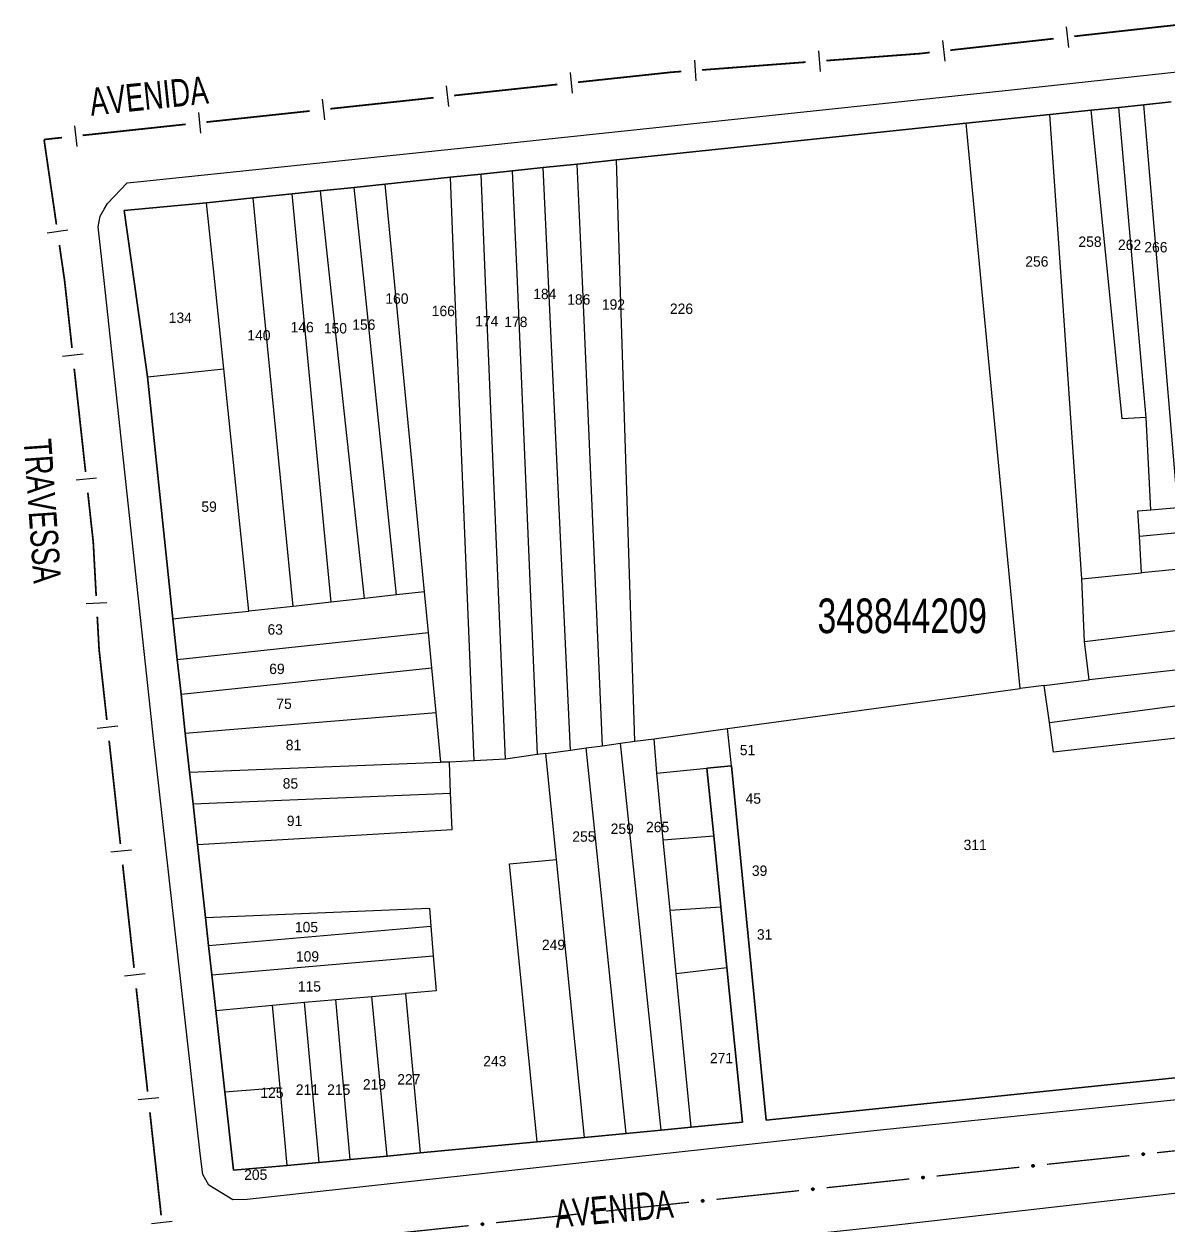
# Model space of a CAD drawing. Extents: x 203851 to 204958, y 4839055 to 4839989.
# Drawn here: x 203985.3 to 204150.7, y 4839761 to 4839934.6 of the extents above; entities that cross this region are included whole.
import ezdxf
from ezdxf.enums import TextEntityAlignment as Align

# ---------------------------------------------------------------- set-up
doc = ezdxf.new("R2010")
doc.units = 0
doc.header["$LTSCALE"] = 1.5
doc.header["$MEASUREMENT"] = 0
for name, color, linetype in [('CD_MALHA_LOTES', 7, 'CONTINUOUS'), ('CD_TXT_QUADRA', 2, 'CONTINUOUS'), ('LM-LIM-SETORES-BAIRROS', 250, 'CONTINUOUS'), ('RU-QUADRA', 210, 'CONTINUOUS'), ('SV-EIXO-RUA-PAV', 20, 'CONTINUOUS'), ('SV-RUA-PAVIM', 7, 'CONTINUOUS'), ('SV-TXT-RUA-PAV', 7, 'CONTINUOUS'), ('Th_NmrPort', 1, 'CONTINUOUS')]:
    doc.layers.add(name, color=color, linetype=linetype)
doc.styles.add('ARIAL', font='ARIAL.SHX')

msp = doc.modelspace()

# ---------------------------------------------------------------- linework, layer by layer
at = {"layer": 'CD_MALHA_LOTES', "linetype": 'Continuous', "flags": 128}
for points in [[(204133.46, 4839921.53), (204139.43, 4839922.15)], [(204139.43, 4839922.15), (204143.41, 4839922.57)], [(204141.93, 4839897.42), (204139.43, 4839922.15)], [(204143.41, 4839922.57), (204147.06, 4839922.95)], [(204145.63, 4839897.42), (204143.41, 4839922.57)], [(204147.06, 4839922.95), (204150.97, 4839923.36)], [(204149.2, 4839897.42), (204147.06, 4839922.95)], [(204070.84, 4839914.98), (204121.36, 4839920.27)], [(204121.36, 4839920.27), (204133.46, 4839921.53)], [(204123.55, 4839897.42), (204121.36, 4839920.27)], [(204135.12, 4839897.42), (204133.46, 4839921.53)], [(204051.28, 4839912.93), (204055.85, 4839913.41)], [(204055.85, 4839913.41), (204060.25, 4839913.87)], [(204056.53, 4839897.42), (204055.85, 4839913.41)], [(204060.25, 4839913.87), (204065.19, 4839914.39)], [(204061.02, 4839897.42), (204060.25, 4839913.87)], [(204065.19, 4839914.39), (204070.84, 4839914.98)], [(204065.92, 4839897.42), (204065.19, 4839914.39)], [(204071.39, 4839897.42), (204070.84, 4839914.98)], [(204037.45, 4839911.48), (204046.85, 4839912.47)], [(204046.85, 4839912.47), (204051.28, 4839912.93)], [(204047.46, 4839897.42), (204046.85, 4839912.47)], [(204051.93, 4839897.42), (204051.28, 4839912.93)], [(204018.35, 4839909.49), (204023.98, 4839910.08)], [(204023.98, 4839910.08), (204028.09, 4839910.51)], [(204025.19, 4839897.42), (204023.98, 4839910.08)], [(204028.09, 4839910.51), (204032.97, 4839911.02)], [(204029.5, 4839897.42), (204028.09, 4839910.51)], [(204032.97, 4839911.02), (204037.45, 4839911.48)], [(204034.38, 4839897.42), (204032.97, 4839911.02)], [(204038.8, 4839897.42), (204037.45, 4839911.48)], [(203999.73, 4839907.69), (204011.63, 4839908.78)], [(204011.63, 4839908.78), (204018.35, 4839909.49)], [(204012.81, 4839897.42), (204011.63, 4839908.78)], [(204019.53, 4839897.42), (204018.35, 4839909.49)], [(204001.17, 4839897.42), (203999.73, 4839907.69)], [(204003.1, 4839883.64), (204001.17, 4839897.42)], [(204014.13, 4839884.82), (204012.81, 4839897.42)], [(204024.12, 4839850.48), (204019.53, 4839897.42)], [(204029.62, 4839851.1), (204025.19, 4839897.42)], [(204034.43, 4839851.63), (204029.5, 4839897.42)], [(204039.07, 4839852.15), (204034.38, 4839897.42)], [(204043.12, 4839852.6), (204038.8, 4839897.42)], [(204050.28, 4839828.14), (204047.46, 4839897.42)], [(204054.8, 4839828.42), (204051.93, 4839897.42)], [(204059.46, 4839829.06), (204056.53, 4839897.42)], [(204064.2, 4839829.71), (204061.02, 4839897.42)], [(204068.83, 4839830.34), (204065.92, 4839897.42)], [(204073.5, 4839830.98), (204071.39, 4839897.42)], [(204129.18, 4839838.59), (204123.55, 4839897.42)], [(204138.07, 4839854.45), (204135.12, 4839897.42)], [(204143.93, 4839877.55), (204141.93, 4839897.42)], [(204147.36, 4839877.78), (204145.63, 4839897.42)], [(204151.93, 4839864.75), (204149.2, 4839897.42)], [(204003.1, 4839883.64), (204014.13, 4839884.82)], [(204017.74, 4839849.77), (204014.13, 4839884.82)], [(204006.75, 4839848.68), (204003.1, 4839883.64)], [(204147.36, 4839877.78), (204143.93, 4839877.55)], [(204148.06, 4839864.44), (204147.36, 4839877.78)], [(204148.06, 4839864.44), (204151.93, 4839864.75)], [(204146.18, 4839864.29), (204148.06, 4839864.44)], [(204146.4, 4839860.62), (204146.18, 4839864.29)], [(204146.4, 4839860.62), (204181.36, 4839863.93)], [(204146.71, 4839855.3), (204146.4, 4839860.62)], [(204181.93, 4839858.74), (204146.71, 4839855.3)], [(204138.07, 4839854.45), (204146.71, 4839855.3)], [(204138.49, 4839845.38), (204138.07, 4839854.45)], [(204043.12, 4839852.6), (204039.07, 4839852.15)], [(204043.68, 4839846.68), (204043.12, 4839852.6)], [(204029.62, 4839851.1), (204024.12, 4839850.48)], [(204034.43, 4839851.63), (204029.62, 4839851.1)], [(204039.07, 4839852.15), (204034.43, 4839851.63)], [(204008.89, 4839848.9), (204017.74, 4839849.77)], [(204024.12, 4839850.48), (204017.74, 4839849.77)], [(204138.49, 4839845.38), (204182.76, 4839850.75)], [(204006.75, 4839848.68), (204008.89, 4839848.9)], [(204007.39, 4839842.8), (204006.75, 4839848.68)], [(204007.39, 4839842.8), (204043.68, 4839846.68)], [(204044.16, 4839841.6), (204043.68, 4839846.68)], [(204139.12, 4839839.84), (204138.49, 4839845.38)], [(204183.37, 4839844.84), (204139.12, 4839839.84)], [(204007.95, 4839837.79), (204007.39, 4839842.8)], [(204007.95, 4839837.79), (204044.16, 4839841.6)], [(204044.78, 4839835.13), (204044.16, 4839841.6)], [(204133.43, 4839833.71), (204183.84, 4839840.38)], [(204132.63, 4839839.06), (204129.18, 4839838.59)], [(204132.63, 4839839.06), (204139.12, 4839839.84)], [(204133.43, 4839833.71), (204132.63, 4839839.06)], [(204008.56, 4839832.16), (204007.95, 4839837.79)], [(204086.9, 4839832.81), (204129.18, 4839838.59)], [(204008.56, 4839832.16), (204044.78, 4839835.13)], [(204045.46, 4839827.95), (204044.78, 4839835.13)], [(204160.21, 4839832.4), (204133.98, 4839829.42), (204133.43, 4839833.71)], [(204009.18, 4839826.52), (204008.56, 4839832.16)], [(204076.29, 4839831.36), (204086.9, 4839832.81)], [(204087.45, 4839827.44), (204086.9, 4839832.81)], [(204064.2, 4839829.71), (204066.45, 4839830.02)], [(204066.45, 4839830.02), (204068.83, 4839830.34)], [(204072.23, 4839774.33), (204066.45, 4839830.02)], [(204068.83, 4839830.34), (204071.45, 4839830.7)], [(204071.45, 4839830.7), (204073.5, 4839830.98)], [(204077.29, 4839774.81), (204071.45, 4839830.7)], [(204073.5, 4839830.98), (204076.29, 4839831.36)], [(204076.68, 4839826.37), (204076.29, 4839831.36)], [(204054.8, 4839828.42), (204050.28, 4839828.14)], [(204059.46, 4839829.06), (204054.8, 4839828.42)], [(204060.64, 4839829.22), (204059.46, 4839829.06)], [(204060.64, 4839829.22), (204064.2, 4839829.71)], [(204062.18, 4839813.89), (204060.64, 4839829.22)], [(204009.18, 4839826.52), (204045.46, 4839827.95)], [(204009.69, 4839821.93), (204009.18, 4839826.52)], [(204046.71, 4839827.96), (204045.46, 4839827.95)], [(204050.28, 4839828.14), (204046.71, 4839827.96)], [(204046.89, 4839823.51), (204046.71, 4839827.96)], [(204076.68, 4839826.37), (204083.9, 4839827.08)], [(204087.45, 4839827.44), (204083.9, 4839827.08)], [(204083.9, 4839827.08), (204084.9, 4839817.33)], [(204092.46, 4839776.26), (204087.45, 4839827.44)], [(204077.6, 4839816.73), (204076.68, 4839826.37)], [(204009.69, 4839821.93), (204046.89, 4839823.51)], [(204047.1, 4839818.26), (204046.89, 4839823.51)], [(204010.33, 4839816.07), (204009.69, 4839821.93)], [(204010.33, 4839816.07), (204047.1, 4839818.26)], [(204011.49, 4839805.54), (204010.33, 4839816.07)], [(204077.6, 4839816.73), (204084.9, 4839817.33)], [(204078.61, 4839806.56), (204077.6, 4839816.73)], [(204084.9, 4839817.33), (204085.93, 4839807.06)], [(204055.39, 4839813.28), (204062.18, 4839813.89)], [(204059.4, 4839773.11), (204055.39, 4839813.28)], [(204066.22, 4839773.76), (204062.18, 4839813.89)], [(204011.49, 4839805.54), (204043.82, 4839806.85)], [(204043.82, 4839806.85), (204044.03, 4839804.27)], [(204078.61, 4839806.56), (204085.93, 4839807.06)], [(204079.49, 4839797.45), (204078.61, 4839806.56)], [(204085.93, 4839807.06), (204086.81, 4839798.28)], [(204011.93, 4839801.48), (204011.49, 4839805.54)], [(204011.93, 4839801.48), (204044.03, 4839804.27)], [(204044.03, 4839804.27), (204044.38, 4839800)], [(204012.4, 4839797.24), (204011.93, 4839801.48)], [(204012.4, 4839797.24), (204044.38, 4839800)], [(204044.38, 4839800), (204044.8, 4839794.91)], [(204012.96, 4839792.09), (204012.4, 4839797.24)], [(204079.49, 4839797.45), (204086.81, 4839798.28)], [(204081.66, 4839775.23), (204079.49, 4839797.45)], [(204086.81, 4839798.28), (204089.06, 4839775.93)], [(204025.8, 4839793.27), (204030.3, 4839793.67)], [(204030.3, 4839793.67), (204035.51, 4839794.13)], [(204032.38, 4839770.54), (204030.3, 4839793.67)], [(204035.51, 4839794.13), (204040.38, 4839794.53)], [(204037.71, 4839771.05), (204035.51, 4839794.13)], [(204044.8, 4839794.91), (204040.38, 4839794.53)], [(204040.38, 4839794.53), (204042.49, 4839771.52)], [(204012.96, 4839792.09), (204021.15, 4839792.85)], [(204014.26, 4839780.32), (204012.96, 4839792.09)], [(204021.15, 4839792.85), (204025.8, 4839793.27)], [(204022.25, 4839780.97), (204021.15, 4839792.85)], [(204027.89, 4839770.11), (204025.8, 4839793.27)], [(204159.44, 4839783.2), (204092.46, 4839776.26)], [(204014.26, 4839780.32), (204022.25, 4839780.97)], [(204023.29, 4839769.68), (204015.53, 4839769.03), (204014.26, 4839780.32)], [(204023.29, 4839769.68), (204022.25, 4839780.97)], [(204077.29, 4839774.81), (204072.23, 4839774.33)], [(204081.66, 4839775.23), (204077.29, 4839774.81)], [(204089.06, 4839775.93), (204081.66, 4839775.23)], [(204059.4, 4839773.11), (204042.49, 4839771.52)], [(204066.22, 4839773.76), (204059.4, 4839773.11)], [(204072.23, 4839774.33), (204066.22, 4839773.76)], [(204037.71, 4839771.05), (204032.38, 4839770.54)], [(204042.49, 4839771.52), (204037.71, 4839771.05)], [(204027.89, 4839770.11), (204023.29, 4839769.68)], [(204032.38, 4839770.54), (204027.89, 4839770.11)]]:
    msp.add_lwpolyline(points, dxfattribs=at)
at = {"layer": 'LM-LIM-SETORES-BAIRROS'}
for points in [[(204135.82, 4839934.22), (204136.16, 4839931.24)], [(204100.05, 4839930.75), (204100.27, 4839927.76)], [(204117.93, 4839932.22), (204118.27, 4839929.24)], [(204082.1, 4839929.41), (204082.32, 4839926.41)], [(204064.15, 4839927.59), (204064.47, 4839924.61)], [(204046.25, 4839925.67), (204046.57, 4839922.69)], [(204028.35, 4839923.75), (204028.67, 4839920.77)], [(204010.45, 4839921.83), (204010.77, 4839918.85)], [(203992.56, 4839919.91), (203992.88, 4839916.93)], [(203988.6, 4839904.45), (203991.57, 4839904.88)], [(203990.81, 4839886.64), (203993.79, 4839886.97)], [(203992.77, 4839868.75), (203995.75, 4839869.07)], [(203994.24, 4839850.9), (203997.23, 4839851.06)], [(203995.84, 4839832.89), (203998.82, 4839833.22)], [(203997.8, 4839815), (204000.78, 4839815.32)], [(203999.76, 4839797.1), (204002.75, 4839797.43)], [(204001.73, 4839779.21), (204004.71, 4839779.54)], [(204003.69, 4839761.32), (204006.67, 4839761.65)]]:
    msp.add_lwpolyline(points, dxfattribs=at)
at = {"layer": 'LM-LIM-SETORES-BAIRROS', "const_width": 0.25}
for points in [[(204147.93, 4839934.06), (204136.98, 4839932.84)], [(204148.91, 4839934.17), (204147.93, 4839934.06)], [(204151.89, 4839934.49), (204148.91, 4839934.17)], [(204134, 4839932.5), (204119.09, 4839930.84)], [(204098.17, 4839929.11), (204083.21, 4839927.98)], [(204114.63, 4839930.34), (204101.16, 4839929.33)], [(204115.12, 4839930.39), (204114.63, 4839930.34)], [(204116.11, 4839930.51), (204115.12, 4839930.39)], [(204078.75, 4839927.65), (204065.3, 4839926.21)], [(204079.22, 4839927.69), (204078.75, 4839927.65)], [(204080.22, 4839927.76), (204079.22, 4839927.69)], [(204062.32, 4839925.89), (204047.4, 4839924.29)], [(204044.42, 4839923.97), (204029.51, 4839922.37)], [(204026.52, 4839922.05), (204011.61, 4839920.45)], [(204008.62, 4839920.13), (203993.71, 4839918.53)], [(203988.74, 4839917.99), (203988.15, 4839917.93)], [(203988.15, 4839917.93), (203989.94, 4839905.65)], [(203990.73, 4839918.21), (203988.74, 4839917.99)], [(203990.37, 4839902.68), (203991.09, 4839897.74)], [(203991.09, 4839897.74), (203991.12, 4839897.54)], [(203991.12, 4839897.54), (203992.19, 4839887.8)], [(203992.51, 4839884.81), (203994.15, 4839869.9)], [(203994.47, 4839866.92), (203995.24, 4839859.96)], [(203995.24, 4839859.96), (203995.26, 4839859.75)], [(203995.26, 4839859.75), (203995.68, 4839851.98)], [(203995.84, 4839848.98), (203996.06, 4839844.99)], [(203996.06, 4839844.99), (203996.1, 4839844.28)], [(203996.1, 4839844.28), (203997.22, 4839834.05)], [(203997.55, 4839831.07), (203999.18, 4839816.16)], [(203999.51, 4839813.17), (204001.15, 4839798.26)], [(204001.47, 4839795.28), (204003.11, 4839780.37)], [(204003.44, 4839777.39), (204005.07, 4839762.48)]]:
    msp.add_lwpolyline(points, dxfattribs=at)
at = {"layer": 'RU-QUADRA', "linetype": 'Continuous', "flags": 128}
msp.add_lwpolyline([(204150.97, 4839923.36), (204147.06, 4839922.95), (204143.41, 4839922.57), (204139.43, 4839922.15), (204133.46, 4839921.53), (204121.36, 4839920.27), (204070.84, 4839914.98), (204065.19, 4839914.39), (204060.25, 4839913.87), (204055.85, 4839913.41), (204051.28, 4839912.93), (204046.85, 4839912.47), (204037.45, 4839911.48), (204032.97, 4839911.02), (204028.09, 4839910.51), (204023.98, 4839910.08), (204018.35, 4839909.49), (204011.63, 4839908.78), (203999.73, 4839907.69), (204001.17, 4839897.42), (204003.1, 4839883.64), (204006.75, 4839848.68), (204007.39, 4839842.8), (204007.95, 4839837.79), (204008.56, 4839832.16), (204009.18, 4839826.52), (204009.69, 4839821.93), (204010.33, 4839816.07), (204011.49, 4839805.54), (204011.93, 4839801.48), (204012.4, 4839797.24), (204012.96, 4839792.09), (204014.26, 4839780.32), (204015.53, 4839769.03), (204023.29, 4839769.68), (204027.89, 4839770.11), (204032.38, 4839770.54), (204037.71, 4839771.05), (204042.49, 4839771.52), (204059.4, 4839773.11), (204066.22, 4839773.76), (204072.23, 4839774.33), (204077.29, 4839774.81), (204081.66, 4839775.23), (204089.06, 4839775.93), (204086.81, 4839798.28), (204085.93, 4839807.06), (204084.9, 4839817.33), (204083.9, 4839827.08), (204087.45, 4839827.44), (204092.46, 4839776.26), (204159.44, 4839783.2)], dxfattribs=at)
at = {"layer": 'SV-EIXO-RUA-PAV', "const_width": 0.18}
for points in [[(204148.94, 4839771.54), (204160.87, 4839772.81)], [(204133.03, 4839769.86), (204144.96, 4839771.12)], [(204117.12, 4839768.17), (204129.05, 4839769.44)], [(204101.21, 4839766.48), (204113.14, 4839767.75)], [(204085.3, 4839764.8), (204097.23, 4839766.06)], [(204069.38, 4839763.11), (204081.32, 4839764.38)], [(204053.47, 4839761.43), (204065.41, 4839762.69)], [(204037.56, 4839759.74), (204049.5, 4839761)]]:
    msp.add_lwpolyline(points, dxfattribs=at)
at = {"layer": 'SV-EIXO-RUA-PAV'}
for points in [[(204146.8, 4839771.43), (204146.83, 4839771.47), (204146.86, 4839771.49), (204146.89, 4839771.51), (204146.93, 4839771.51), (204146.96, 4839771.51), (204147, 4839771.51), (204147.04, 4839771.49), (204147.08, 4839771.46), (204147.1, 4839771.42), (204147.12, 4839771.39), (204147.12, 4839771.35), (204147.12, 4839771.32), (204147.12, 4839771.28), (204147.1, 4839771.24), (204147.07, 4839771.21), (204147.03, 4839771.18), (204147, 4839771.17), (204146.96, 4839771.16), (204146.93, 4839771.16), (204146.89, 4839771.17), (204146.86, 4839771.18), (204146.82, 4839771.22), (204146.79, 4839771.25), (204146.78, 4839771.28), (204146.77, 4839771.32), (204146.77, 4839771.35), (204146.78, 4839771.39), (204146.8, 4839771.43)], [(204130.88, 4839769.74), (204130.92, 4839769.78), (204130.95, 4839769.81), (204130.98, 4839769.82), (204131.02, 4839769.83), (204131.05, 4839769.83), (204131.09, 4839769.82), (204131.13, 4839769.8), (204131.17, 4839769.77), (204131.19, 4839769.74), (204131.21, 4839769.7), (204131.21, 4839769.67), (204131.21, 4839769.63), (204131.2, 4839769.6), (204131.19, 4839769.56), (204131.16, 4839769.52), (204131.12, 4839769.49), (204131.09, 4839769.48), (204131.05, 4839769.47), (204131.02, 4839769.47), (204130.98, 4839769.48), (204130.94, 4839769.5), (204130.91, 4839769.53), (204130.88, 4839769.56), (204130.87, 4839769.6), (204130.86, 4839769.63), (204130.86, 4839769.67), (204130.87, 4839769.7), (204130.88, 4839769.74)], [(204114.97, 4839768.05), (204115, 4839768.09), (204115.04, 4839768.12), (204115.07, 4839768.13), (204115.11, 4839768.14), (204115.14, 4839768.14), (204115.18, 4839768.13), (204115.22, 4839768.12), (204115.25, 4839768.09), (204115.28, 4839768.05), (204115.3, 4839768.02), (204115.3, 4839767.98), (204115.3, 4839767.95), (204115.29, 4839767.91), (204115.28, 4839767.87), (204115.25, 4839767.83), (204115.21, 4839767.81), (204115.18, 4839767.79), (204115.14, 4839767.79), (204115.11, 4839767.79), (204115.07, 4839767.79), (204115.03, 4839767.81), (204115, 4839767.84), (204114.97, 4839767.88), (204114.96, 4839767.91), (204114.95, 4839767.94), (204114.95, 4839767.98), (204114.95, 4839768.02), (204114.97, 4839768.05)], [(204099.06, 4839766.37), (204099.09, 4839766.41), (204099.13, 4839766.43), (204099.16, 4839766.45), (204099.2, 4839766.45), (204099.23, 4839766.45), (204099.27, 4839766.45), (204099.3, 4839766.43), (204099.34, 4839766.4), (204099.37, 4839766.36), (204099.38, 4839766.33), (204099.39, 4839766.3), (204099.39, 4839766.26), (204099.38, 4839766.22), (204099.37, 4839766.19), (204099.33, 4839766.15), (204099.3, 4839766.12), (204099.27, 4839766.11), (204099.23, 4839766.1), (204099.2, 4839766.1), (204099.16, 4839766.11), (204099.12, 4839766.13), (204099.09, 4839766.16), (204099.06, 4839766.19), (204099.05, 4839766.22), (204099.04, 4839766.26), (204099.04, 4839766.29), (204099.04, 4839766.33), (204099.06, 4839766.37)], [(204083.15, 4839764.68), (204083.18, 4839764.72), (204083.22, 4839764.75), (204083.25, 4839764.76), (204083.28, 4839764.77), (204083.32, 4839764.77), (204083.36, 4839764.76), (204083.39, 4839764.74), (204083.43, 4839764.71), (204083.46, 4839764.68), (204083.47, 4839764.64), (204083.48, 4839764.61), (204083.48, 4839764.57), (204083.47, 4839764.54), (204083.46, 4839764.5), (204083.42, 4839764.46), (204083.39, 4839764.43), (204083.36, 4839764.42), (204083.32, 4839764.42), (204083.29, 4839764.41), (204083.25, 4839764.42), (204083.21, 4839764.44), (204083.17, 4839764.47), (204083.15, 4839764.5), (204083.13, 4839764.54), (204083.13, 4839764.57), (204083.13, 4839764.61), (204083.13, 4839764.64), (204083.15, 4839764.68)], [(204067.24, 4839763), (204067.27, 4839763.03), (204067.31, 4839763.06), (204067.34, 4839763.08), (204067.37, 4839763.08), (204067.41, 4839763.08), (204067.44, 4839763.07), (204067.48, 4839763.06), (204067.52, 4839763.03), (204067.55, 4839762.99), (204067.56, 4839762.96), (204067.57, 4839762.92), (204067.57, 4839762.89), (204067.56, 4839762.85), (204067.54, 4839762.81), (204067.51, 4839762.77), (204067.48, 4839762.75), (204067.45, 4839762.74), (204067.41, 4839762.73), (204067.37, 4839762.73), (204067.34, 4839762.74), (204067.3, 4839762.75), (204067.26, 4839762.78), (204067.24, 4839762.82), (204067.22, 4839762.85), (204067.22, 4839762.89), (204067.22, 4839762.92), (204067.22, 4839762.96), (204067.24, 4839763)], [(204051.33, 4839761.31), (204051.36, 4839761.35), (204051.39, 4839761.37), (204051.43, 4839761.39), (204051.46, 4839761.39), (204051.5, 4839761.39), (204051.53, 4839761.39), (204051.57, 4839761.37), (204051.61, 4839761.34), (204051.64, 4839761.3), (204051.65, 4839761.27), (204051.66, 4839761.24), (204051.66, 4839761.2), (204051.65, 4839761.17), (204051.63, 4839761.13), (204051.6, 4839761.09), (204051.57, 4839761.06), (204051.53, 4839761.05), (204051.5, 4839761.04), (204051.46, 4839761.04), (204051.43, 4839761.05), (204051.39, 4839761.07), (204051.35, 4839761.1), (204051.33, 4839761.13), (204051.31, 4839761.16), (204051.31, 4839761.2), (204051.31, 4839761.23), (204051.31, 4839761.27), (204051.33, 4839761.31)]]:
    msp.add_lwpolyline(points, close=True, dxfattribs=at)
for points in [[(204146.77, 4839771.35), (204147.1, 4839771.42)], [(204146.77, 4839771.32), (204147.12, 4839771.39)], [(204146.78, 4839771.39), (204147.08, 4839771.46)], [(204146.78, 4839771.37), (204147.08, 4839771.44)], [(204146.78, 4839771.34), (204147.1, 4839771.41)], [(204146.78, 4839771.3), (204147.12, 4839771.37)], [(204146.78, 4839771.28), (204147.12, 4839771.35)], [(204146.79, 4839771.41), (204147.05, 4839771.47)], [(204146.79, 4839771.27), (204147.12, 4839771.34)], [(204146.79, 4839771.25), (204147.12, 4839771.32)], [(204146.8, 4839771.43), (204147.04, 4839771.49)], [(204146.81, 4839771.45), (204147.01, 4839771.5)], [(204146.81, 4839771.23), (204147.12, 4839771.3)], [(204146.82, 4839771.22), (204147.12, 4839771.28)], [(204146.83, 4839771.47), (204147, 4839771.51)], [(204146.84, 4839771.2), (204147.1, 4839771.26)], [(204146.85, 4839771.48), (204146.97, 4839771.51)], [(204146.86, 4839771.49), (204146.96, 4839771.51)], [(204146.86, 4839771.18), (204147.1, 4839771.24)], [(204146.88, 4839771.18), (204147.08, 4839771.22)], [(204146.89, 4839771.17), (204147.07, 4839771.21)], [(204146.92, 4839771.16), (204147.04, 4839771.19)], [(204146.93, 4839771.16), (204147.03, 4839771.18)], [(204130.86, 4839769.67), (204131.19, 4839769.74)], [(204130.86, 4839769.65), (204131.19, 4839769.72)], [(204130.86, 4839769.63), (204131.21, 4839769.7)], [(204130.87, 4839769.7), (204131.17, 4839769.77)], [(204130.87, 4839769.68), (204131.17, 4839769.75)], [(204130.87, 4839769.61), (204131.21, 4839769.68)], [(204130.87, 4839769.6), (204131.21, 4839769.67)], [(204130.88, 4839769.74), (204131.13, 4839769.8)], [(204130.88, 4839769.72), (204131.14, 4839769.79)], [(204130.88, 4839769.58), (204131.21, 4839769.65)], [(204130.88, 4839769.56), (204131.21, 4839769.63)], [(204130.9, 4839769.76), (204131.1, 4839769.81)], [(204130.9, 4839769.55), (204131.2, 4839769.61)], [(204130.91, 4839769.53), (204131.2, 4839769.6)], [(204130.92, 4839769.78), (204131.09, 4839769.82)], [(204130.93, 4839769.79), (204131.06, 4839769.82)], [(204130.93, 4839769.52), (204131.19, 4839769.58)], [(204130.94, 4839769.5), (204131.19, 4839769.56)], [(204130.95, 4839769.81), (204131.05, 4839769.83)], [(204130.97, 4839769.49), (204131.16, 4839769.54)], [(204130.98, 4839769.48), (204131.16, 4839769.52)], [(204131, 4839769.48), (204131.13, 4839769.51)], [(204131.02, 4839769.47), (204131.12, 4839769.49)], [(204114.95, 4839768.02), (204115.25, 4839768.09)], [(204114.95, 4839767.98), (204115.28, 4839768.05)], [(204114.95, 4839767.96), (204115.28, 4839768.03)], [(204114.95, 4839767.94), (204115.3, 4839768.02)], [(204114.96, 4839768), (204115.26, 4839768.07)], [(204114.96, 4839767.93), (204115.3, 4839768)], [(204114.96, 4839767.91), (204115.3, 4839767.98)], [(204114.97, 4839768.05), (204115.22, 4839768.12)], [(204114.97, 4839768.03), (204115.23, 4839768.1)], [(204114.97, 4839767.89), (204115.3, 4839767.96)], [(204114.97, 4839767.88), (204115.3, 4839767.95)], [(204114.99, 4839768.07), (204115.19, 4839768.12)], [(204114.99, 4839767.86), (204115.29, 4839767.93)], [(204115, 4839768.09), (204115.18, 4839768.13)], [(204115, 4839767.84), (204115.29, 4839767.91)], [(204115.02, 4839768.11), (204115.15, 4839768.13)], [(204115.02, 4839767.83), (204115.28, 4839767.89)], [(204115.03, 4839767.81), (204115.28, 4839767.87)], [(204115.04, 4839768.12), (204115.14, 4839768.14)], [(204115.06, 4839767.81), (204115.25, 4839767.85)], [(204115.07, 4839767.79), (204115.25, 4839767.83)], [(204115.09, 4839767.79), (204115.22, 4839767.82)], [(204115.11, 4839767.79), (204115.21, 4839767.81)], [(204099.04, 4839766.33), (204099.34, 4839766.4)], [(204099.04, 4839766.29), (204099.37, 4839766.36)], [(204099.04, 4839766.28), (204099.37, 4839766.35)], [(204099.04, 4839766.26), (204099.38, 4839766.33)], [(204099.05, 4839766.35), (204099.32, 4839766.41)], [(204099.05, 4839766.31), (204099.35, 4839766.38)], [(204099.05, 4839766.24), (204099.39, 4839766.31)], [(204099.05, 4839766.22), (204099.39, 4839766.3)], [(204099.06, 4839766.37), (204099.3, 4839766.43)], [(204099.06, 4839766.21), (204099.39, 4839766.28)], [(204099.06, 4839766.19), (204099.39, 4839766.26)], [(204099.07, 4839766.17), (204099.38, 4839766.24)], [(204099.08, 4839766.39), (204099.28, 4839766.44)], [(204099.09, 4839766.41), (204099.27, 4839766.45)], [(204099.09, 4839766.16), (204099.38, 4839766.22)], [(204099.11, 4839766.42), (204099.24, 4839766.45)], [(204099.11, 4839766.14), (204099.37, 4839766.2)], [(204099.12, 4839766.13), (204099.37, 4839766.19)], [(204099.13, 4839766.43), (204099.23, 4839766.45)], [(204099.15, 4839766.12), (204099.34, 4839766.17)], [(204099.16, 4839766.11), (204099.33, 4839766.15)], [(204099.18, 4839766.11), (204099.31, 4839766.13)], [(204099.2, 4839766.1), (204099.3, 4839766.12)], [(204083.13, 4839764.64), (204083.43, 4839764.71)], [(204083.13, 4839764.61), (204083.46, 4839764.68)], [(204083.13, 4839764.59), (204083.46, 4839764.66)], [(204083.13, 4839764.57), (204083.47, 4839764.64)], [(204083.13, 4839764.55), (204083.48, 4839764.62)], [(204083.13, 4839764.54), (204083.48, 4839764.61)], [(204083.14, 4839764.66), (204083.41, 4839764.73)], [(204083.14, 4839764.63), (204083.44, 4839764.7)], [(204083.14, 4839764.52), (204083.48, 4839764.59)], [(204083.15, 4839764.68), (204083.39, 4839764.74)], [(204083.15, 4839764.5), (204083.48, 4839764.57)], [(204083.16, 4839764.49), (204083.47, 4839764.55)], [(204083.17, 4839764.7), (204083.37, 4839764.75)], [(204083.17, 4839764.47), (204083.47, 4839764.54)], [(204083.18, 4839764.72), (204083.36, 4839764.76)], [(204083.2, 4839764.74), (204083.33, 4839764.76)], [(204083.2, 4839764.46), (204083.46, 4839764.52)], [(204083.21, 4839764.44), (204083.46, 4839764.5)], [(204083.22, 4839764.75), (204083.32, 4839764.77)], [(204083.24, 4839764.43), (204083.43, 4839764.48)], [(204083.25, 4839764.42), (204083.42, 4839764.46)], [(204083.27, 4839764.42), (204083.4, 4839764.45)], [(204083.29, 4839764.41), (204083.39, 4839764.43)], [(204067.22, 4839762.96), (204067.52, 4839763.03)], [(204067.22, 4839762.94), (204067.53, 4839763.01)], [(204067.22, 4839762.92), (204067.55, 4839762.99)], [(204067.22, 4839762.9), (204067.55, 4839762.98)], [(204067.22, 4839762.89), (204067.56, 4839762.96)], [(204067.22, 4839762.87), (204067.56, 4839762.94)], [(204067.22, 4839762.85), (204067.57, 4839762.92)], [(204067.23, 4839762.97), (204067.5, 4839763.04)], [(204067.23, 4839762.83), (204067.57, 4839762.9)], [(204067.24, 4839763), (204067.48, 4839763.06)], [(204067.24, 4839762.82), (204067.57, 4839762.89)], [(204067.25, 4839762.8), (204067.56, 4839762.87)], [(204067.26, 4839763.02), (204067.46, 4839763.06)], [(204067.26, 4839762.78), (204067.56, 4839762.85)], [(204067.27, 4839763.03), (204067.44, 4839763.07)], [(204067.29, 4839763.05), (204067.42, 4839763.08)], [(204067.29, 4839762.77), (204067.55, 4839762.83)], [(204067.3, 4839762.75), (204067.54, 4839762.81)], [(204067.31, 4839763.06), (204067.41, 4839763.08)], [(204067.33, 4839762.75), (204067.52, 4839762.79)], [(204067.34, 4839762.74), (204067.51, 4839762.77)], [(204067.36, 4839762.73), (204067.49, 4839762.76)], [(204067.37, 4839762.73), (204067.48, 4839762.75)], [(204051.31, 4839761.27), (204051.61, 4839761.34)], [(204051.31, 4839761.25), (204051.62, 4839761.32)], [(204051.31, 4839761.23), (204051.64, 4839761.3)], [(204051.31, 4839761.22), (204051.64, 4839761.29)], [(204051.31, 4839761.2), (204051.65, 4839761.27)], [(204051.31, 4839761.18), (204051.65, 4839761.25)], [(204051.31, 4839761.16), (204051.66, 4839761.24)], [(204051.32, 4839761.29), (204051.59, 4839761.35)], [(204051.32, 4839761.15), (204051.66, 4839761.22)], [(204051.33, 4839761.31), (204051.57, 4839761.37)], [(204051.33, 4839761.13), (204051.66, 4839761.2)], [(204051.34, 4839761.11), (204051.65, 4839761.18)], [(204051.35, 4839761.33), (204051.55, 4839761.38)], [(204051.35, 4839761.1), (204051.65, 4839761.17)], [(204051.36, 4839761.35), (204051.53, 4839761.39)], [(204051.38, 4839761.36), (204051.51, 4839761.39)], [(204051.38, 4839761.08), (204051.64, 4839761.15)], [(204051.39, 4839761.37), (204051.5, 4839761.39)], [(204051.39, 4839761.07), (204051.63, 4839761.13)], [(204051.41, 4839761.06), (204051.61, 4839761.11)], [(204051.43, 4839761.05), (204051.6, 4839761.09)], [(204051.45, 4839761.05), (204051.58, 4839761.07)], [(204051.46, 4839761.04), (204051.57, 4839761.06)]]:
    msp.add_lwpolyline(points, dxfattribs=at)
at = {"layer": 'SV-RUA-PAVIM', "linetype": 'Continuous'}
for points in [[(203996.82, 4839897.54, 12.43), (203995.98, 4839905.32, 12.43), (203996.25, 4839906.84, 12.43), (203996.85, 4839907.88, 12.43), (203997.3, 4839908.7, 12.43), (204000.17, 4839911.65, 12.43), (204002.08, 4839911.85, 12.43), (204050.62, 4839916.93, 12.48), (204127.9, 4839925.13, 12.87), (204174.44, 4839930.18, 13.11), (204176.5, 4839930.03, 13.13), (204177.48, 4839929.22, 13.08), (204178.67, 4839928.26, 13.08), (204178.88, 4839926.51, 13.08), (204178.98, 4839924.11, 13.08), (204181.84, 4839897.53, 11.92)], [(204181.84, 4839897.53, 11.92), (204188.67, 4839833.88, 11.92), (204188.9, 4839831.8, 11.92), (204194.12, 4839788.02, 11.88), (204193.52, 4839785.65, 11.88), (204192.29, 4839784.08, 11.88), (204190.96, 4839783.3, 11.88), (204189.5, 4839783.03, 11.88), (204108.05, 4839774.7, 12.79), (204017.48, 4839764.76, 12.17), (204015.43, 4839764.75, 12.17), (204011.96, 4839766.84, 12.13), (204011.07, 4839768.38, 12.13), (204010.72, 4839771.44, 12.14), (204003.92, 4839831.8, 12.43), (204003.67, 4839834.13, 12.43), (203996.82, 4839897.54, 12.43)], [(204206.49, 4839632.72, 9.06), (204208.57, 4839633.13, 9.06), (204209.45, 4839634.39, 9.06), (204209.82, 4839635.25, 9.06), (204209.8, 4839639.08, 9.06), (204196.26, 4839764.36, 11.07), (204195.71, 4839767.37, 11.07), (204194.46, 4839769.2, 11.07), (204193.18, 4839769.93, 11.07), (204191.78, 4839769.98, 11.07), (204166.67, 4839767.36, 11.61), (204110.42, 4839760.97, 12.18), (204028.99, 4839752.32, 11.85), (204017.09, 4839750.94, 11.85)]]:
    msp.add_polyline3d(points, dxfattribs=at)

# ---------------------------------------------------------------- texts
at = {"layer": 'CD_TXT_QUADRA', "style": 'ARIAL', "width": 0.7}
msp.add_text('348844209', height=5, dxfattribs=at).set_placement((204099.89, 4839846.61))
at = {"layer": 'SV-TXT-RUA-PAV', "style": 'ARIAL', "width": 0.7}
for s, rotation, p in [('AVENIDA', 6, (203994.96, 4839921.36)), ('TRAVESSA', 274, (203985.19, 4839874.53)), ('AVENIDA', 5, (204062.09, 4839760.69))]:
    msp.add_text(s, height=4, rotation=rotation, dxfattribs=at).set_placement(p)
at = {"layer": 'Th_NmrPort', "color": 1}
for s, p in [('258', (204137.59, 4839903.17)), ('262', (204143.31, 4839902.72)), ('266', (204147.11, 4839902.37)), ('256', (204129.91, 4839900.31)), ('184', (204058.82, 4839895.62)), ('160', (204037.46, 4839894.95)), ('186', (204063.73, 4839894.82)), ('192', (204068.74, 4839894.1)), ('226', (204078.57, 4839893.48)), ('134', (204006.16, 4839892.18)), ('166', (204044.16, 4839893.16)), ('146', (204023.77, 4839890.82)), ('150', (204028.57, 4839890.66)), ('156', (204032.68, 4839891.19)), ('174', (204050.43, 4839891.67)), ('178', (204054.64, 4839891.58)), ('140', (204017.52, 4839889.65)), ('59', (204010.88, 4839864.88)), ('63', (204020.43, 4839847.14)), ('69', (204020.68, 4839841.45)), ('75', (204021.71, 4839836.41)), ('81', (204023.07, 4839830.45)), ('51', (204088.67, 4839829.72)), ('85', (204022.63, 4839824.9)), ('45', (204089.5, 4839822.71)), ('91', (204023.22, 4839819.49)), ('255', (204064.47, 4839817.22)), ('259', (204070.01, 4839818.35)), ('265', (204075.12, 4839818.6)), ('311', (204121, 4839816.02)), ('39', (204090.41, 4839812.29)), ('105', (204024.39, 4839804.14)), ('249', (204060.08, 4839801.58)), ('31', (204091.14, 4839803.08)), ('109', (204024.54, 4839799.9)), ('115', (204024.81, 4839795.57)), ('243', (204051.6, 4839784.77)), ('271', (204084.35, 4839785.21)), ('211', (204024.52, 4839780.65)), ('215', (204029.05, 4839780.65)), ('219', (204034.21, 4839781.41)), ('227', (204039.18, 4839782.14)), ('125', (204019.4, 4839780.21)), ('205', (204017.06, 4839768.37))]:
    msp.add_text(s, height=1.5, dxfattribs=at).set_placement(p, align=Align.MIDDLE_LEFT)

doc.saveas('drawing.dxf')
